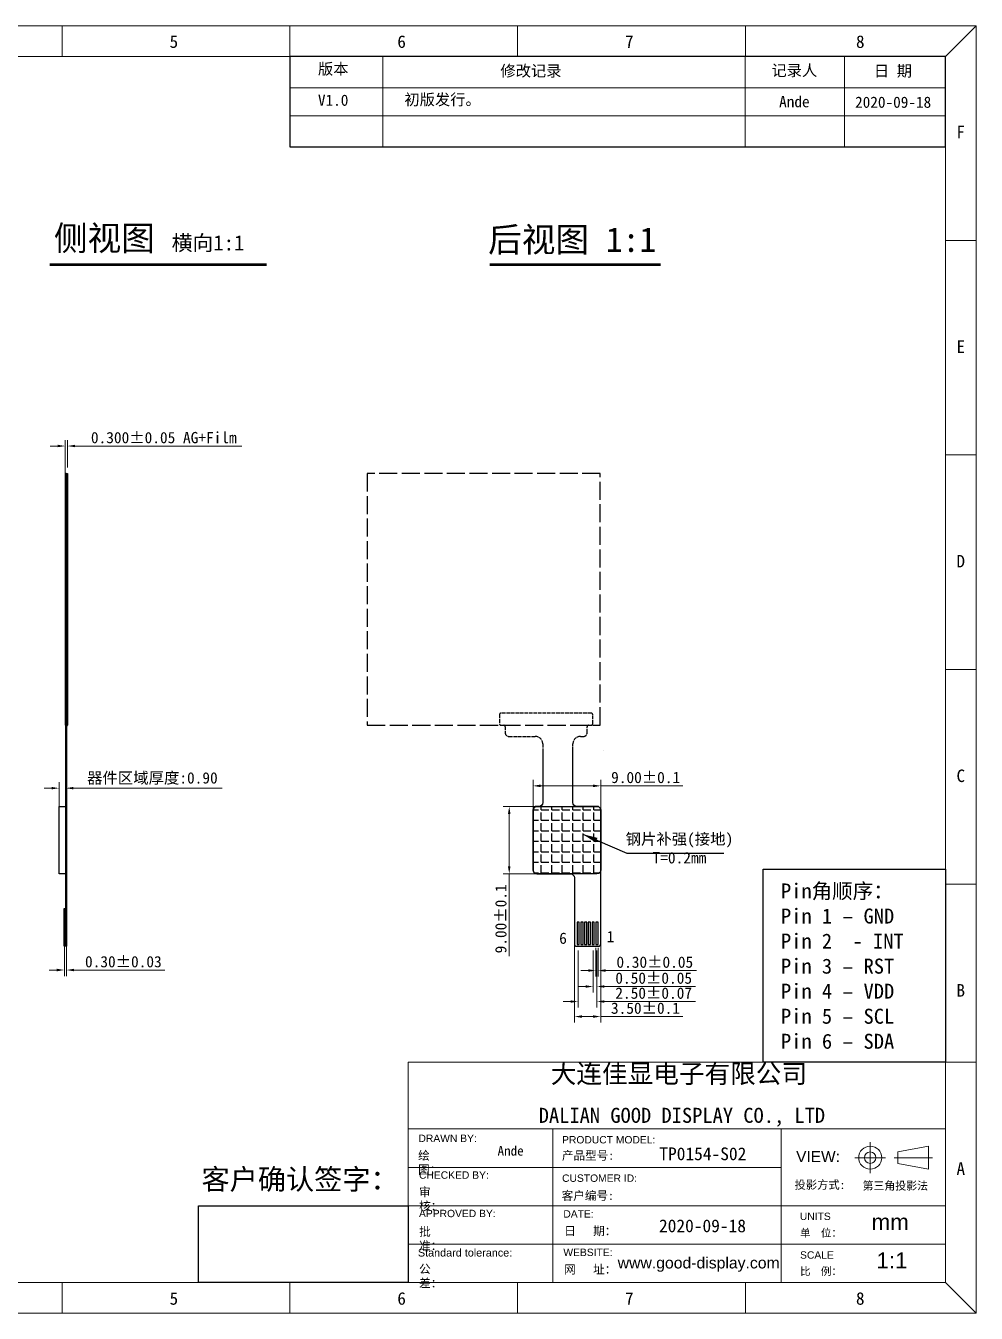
# Model space of a CAD drawing. Header units: millimetres. Extents: x 245 to 9917, y -4466 to 598.
# Drawn here: x 9790.1 to 9916.5, y -4466.3 to -4294.9 of the extents above; entities that cross this region are included whole.
import ezdxf
from ezdxf.enums import TextEntityAlignment as Align

# ---------------------------------------------------------------- set-up
doc = ezdxf.new("R2010")
doc.units = ezdxf.units.MM
doc.header["$LTSCALE"] = 0.2
doc.header["$PDMODE"] = 35
doc.linetypes.add('ACAD_ISO02W100', pattern=[15, 12, -3])
for name, color, linetype in [('AG膜', 200, 'Continuous'), ('DIM', 7, 'Continuous'), ('EMI屏蔽膜', 5, 'Continuous'), ('FILM', 40, 'Continuous'), ('FPC', 5, 'Continuous'), ('LCD', 240, 'Continuous'), ('OCA', 10, 'Continuous'), ('SENSOR', 3, 'Continuous'), ('STIFFENER', 213, 'Continuous')]:
    doc.layers.add(name, color=color, linetype=linetype)
doc.layers.add('Sundenal', color=4, linetype='Continuous', lineweight=20)
doc.layers.add('文字', color=2, linetype='Continuous', lineweight=20)
doc.styles.add('_txtstyle_1.50_0_0', font='simsun.ttc', dxfattribs={"height": 1.5})
doc.styles.add('SimSun_txtstyle_2.00_0_0', font='', dxfattribs={"height": 2})
doc.styles.add('SimSun_txtstyle_2.50_0_0', font='', dxfattribs={"height": 2.5})
doc.styles.get("Standard").update_dxf_attribs({"font": 'isocp2.shx', "bigfont": 'extfont2.shx'})
doc.styles.add('STYLE1', font='arial.ttf')
doc.styles.add('宋体', font='')
doc.styles.get('SimSun_txtstyle_2.00_0_0').set_extended_font_data('SimSun')
doc.styles.get('SimSun_txtstyle_2.50_0_0').set_extended_font_data('SimSun')
doc.styles.get('宋体').set_extended_font_data('SimSun')
doc.dimstyles.new('Sundenal', dxfattribs={"dimtxt": 3.5, "dimasz": 2, "dimexe": 1.5, "dimexo": 0.5, "dimtad": 1, "dimdsep": 46, "dimtxsty": 'Standard', "dimcen": 2.5, "dimadec": 0, "dimazin": 0, "dimtm": 1e-09, "dimtfac": 1, "dimtmove": 0, "dimatfit": 3, "dimfxl": 1, "dimarcsym": 0})
doc.dimstyles.new('Sundenal$0', dxfattribs={"dimtxt": 6, "dimasz": 3, "dimexe": 0.8, "dimexo": 0.8, "dimgap": 0.2, "dimtad": 1, "dimzin": 1, "dimdsep": 46, "dimtxsty": '宋体', "dimcen": 2.5, "dimadec": 0, "dimazin": 0, "dimtfac": 1, "dimtofl": 0, "dimtmove": 0, "dimatfit": 3, "dimfxl": 1, "dimtolj": 1, "dimlwd": 13, "dimlwe": 13, "dimarcsym": 0})

# ---------------------------------------------------------------- blocks, each defined once
blk = doc.blocks.new('*D3')
at = {"layer": 'Defpoints', "color": 0, "transparency": 16777216}
for p in [(9865.91, -4416.81), (9866.21, -4416.81), (9866.21, -4420.64)]:
    blk.add_point(p, dxfattribs=at)
at = {"layer": 'DIM', "color": 0, "lineweight": 13, "transparency": 16777216}
for p, q in [((9865.91, -4417.61), (9865.91, -4421.44)), ((9866.21, -4417.61), (9866.21, -4421.44))]:
    blk.add_line(p, q, dxfattribs=at)
at = {"layer": 'DIM', "color": 0, "lineweight": 18, "transparency": 16777216}
for p, q in [((9864.91, -4420.64), (9863.91, -4420.64)), ((9867.21, -4420.64), (9879.31, -4420.64))]:
    blk.add_line(p, q, dxfattribs=at)
at = {"layer": 'DIM', "color": 0, "transparency": 16777216}
for points in [[(9864.91, -4420.47), (9864.91, -4420.81), (9865.91, -4420.64)], [(9867.21, -4420.47), (9867.21, -4420.81), (9866.21, -4420.64)]]:
    blk.add_solid(points, dxfattribs=at)
at = {"layer": 'DIM', "color": 0, "lineweight": 30, "transparency": 16777216, "insert": (9873.76, -4419.53), "char_height": 1.5, "attachment_point": 5, "style": '宋体'}
blk.add_mtext('\\A1;0.30±0.05', dxfattribs=at)
blk = doc.blocks.new('*D4')
at = {"layer": 'Defpoints', "color": 0, "transparency": 16777216}
for p in [(9865.56, -4417.19), (9866.06, -4417.19), (9866.06, -4422.77)]:
    blk.add_point(p, dxfattribs=at)
at = {"layer": 'DIM', "color": 0, "lineweight": 13, "transparency": 16777216}
for p, q in [((9865.56, -4417.99), (9865.56, -4423.57)), ((9866.06, -4417.99), (9866.06, -4423.57))]:
    blk.add_line(p, q, dxfattribs=at)
at = {"layer": 'DIM', "color": 0, "lineweight": 18, "transparency": 16777216}
for p, q in [((9864.56, -4422.77), (9863.56, -4422.77)), ((9867.06, -4422.77), (9879.16, -4422.77))]:
    blk.add_line(p, q, dxfattribs=at)
at = {"layer": 'DIM', "color": 0, "transparency": 16777216}
for points in [[(9864.56, -4422.6), (9864.56, -4422.93), (9865.56, -4422.77)], [(9867.06, -4422.6), (9867.06, -4422.93), (9866.06, -4422.77)]]:
    blk.add_solid(points, dxfattribs=at)
at = {"layer": 'DIM', "color": 0, "lineweight": 30, "transparency": 16777216, "insert": (9873.61, -4421.66), "char_height": 1.5, "attachment_point": 5, "style": '宋体'}
blk.add_mtext('\\A1;0.50±0.05', dxfattribs=at)
blk = doc.blocks.new('*D5')
at = {"layer": 'Defpoints', "color": 0, "transparency": 16777216}
for p in [(9863.56, -4417.19), (9866.06, -4417.19), (9866.06, -4424.77)]:
    blk.add_point(p, dxfattribs=at)
at = {"layer": 'DIM', "color": 0, "lineweight": 13, "transparency": 16777216}
for p, q in [((9863.56, -4417.99), (9863.56, -4425.57)), ((9866.06, -4417.99), (9866.06, -4425.57))]:
    blk.add_line(p, q, dxfattribs=at)
at = {"layer": 'DIM', "color": 0, "lineweight": 18, "transparency": 16777216}
for p, q in [((9862.56, -4424.77), (9861.56, -4424.77)), ((9867.06, -4424.77), (9879.16, -4424.77))]:
    blk.add_line(p, q, dxfattribs=at)
at = {"layer": 'DIM', "color": 0, "transparency": 16777216}
for points in [[(9862.56, -4424.6), (9862.56, -4424.93), (9863.56, -4424.77)], [(9867.06, -4424.6), (9867.06, -4424.93), (9866.06, -4424.77)]]:
    blk.add_solid(points, dxfattribs=at)
at = {"layer": 'DIM', "color": 0, "lineweight": 30, "transparency": 16777216, "insert": (9873.61, -4423.66), "char_height": 1.5, "attachment_point": 5, "style": '宋体'}
blk.add_mtext('\\A1;2.50±0.07', dxfattribs=at)
blk = doc.blocks.new('*D2')
at = {"layer": 'Defpoints', "color": 0, "transparency": 16777216}
for p in [(9863.06, -4415.96), (9866.56, -4415.96), (9866.56, -4426.77)]:
    blk.add_point(p, dxfattribs=at)
at = {"layer": 'DIM', "color": 0, "lineweight": 13, "transparency": 16777216}
for p, q in [((9863.06, -4416.76), (9863.06, -4427.57)), ((9866.56, -4416.76), (9866.56, -4427.57))]:
    blk.add_line(p, q, dxfattribs=at)
at = {"layer": 'DIM', "color": 0, "lineweight": 18, "transparency": 16777216}
for p, q in [((9864.06, -4426.77), (9865.56, -4426.77)), ((9866.56, -4426.77), (9877.47, -4426.77))]:
    blk.add_line(p, q, dxfattribs=at)
at = {"layer": 'DIM', "color": 0, "transparency": 16777216}
for points in [[(9864.06, -4426.6), (9864.06, -4426.93), (9863.06, -4426.77)], [(9865.56, -4426.6), (9865.56, -4426.93), (9866.56, -4426.77)]]:
    blk.add_solid(points, dxfattribs=at)
at = {"layer": 'DIM', "color": 0, "lineweight": 30, "transparency": 16777216, "insert": (9872.52, -4425.66), "char_height": 1.5, "attachment_point": 5, "style": '宋体'}
blk.add_mtext('\\A1;3.50±0.1', dxfattribs=at)
blk = doc.blocks.new('*D9')
at = {"layer": 'Defpoints', "color": 0, "transparency": 16777216}
for p in [(9866.56, -4396.06), (9857.56, -4401.65), (9866.56, -4401.65)]:
    blk.add_point(p, dxfattribs=at)
at = {"layer": 'DIM', "color": 0, "lineweight": 13, "transparency": 16777216}
for p, q in [((9857.56, -4400.85), (9857.56, -4395.26)), ((9866.56, -4400.85), (9866.56, -4395.26))]:
    blk.add_line(p, q, dxfattribs=at)
at = {"layer": 'DIM', "color": 0, "lineweight": 18, "transparency": 16777216}
for p, q in [((9858.56, -4396.06), (9865.56, -4396.06)), ((9866.56, -4396.06), (9877.51, -4396.06))]:
    blk.add_line(p, q, dxfattribs=at)
at = {"layer": 'DIM', "color": 0, "transparency": 16777216}
for points in [[(9858.56, -4395.89), (9858.56, -4396.23), (9857.56, -4396.06)], [(9865.56, -4395.89), (9865.56, -4396.23), (9866.56, -4396.06)]]:
    blk.add_solid(points, dxfattribs=at)
at = {"layer": 'DIM', "color": 0, "lineweight": 30, "transparency": 16777216, "insert": (9872.54, -4394.95), "char_height": 1.5, "attachment_point": 5, "style": '宋体'}
blk.add_mtext('\\A1;9.00±0.1', dxfattribs=at)
blk = doc.blocks.new('*D10')
at = {"layer": 'Defpoints', "color": 0, "transparency": 16777216}
for p in [(9860.05, -4398.79), (9854.4, -4407.79), (9860.05, -4407.79)]:
    blk.add_point(p, dxfattribs=at)
at = {"layer": 'DIM', "color": 0, "lineweight": 13, "transparency": 16777216}
for p, q in [((9859.25, -4398.79), (9853.6, -4398.79)), ((9859.25, -4407.79), (9853.6, -4407.79))]:
    blk.add_line(p, q, dxfattribs=at)
at = {"layer": 'DIM', "color": 0, "lineweight": 18, "transparency": 16777216}
for p, q in [((9854.4, -4399.79), (9854.4, -4406.79)), ((9854.4, -4407.79), (9854.4, -4418.73))]:
    blk.add_line(p, q, dxfattribs=at)
at = {"layer": 'DIM', "color": 0, "transparency": 16777216}
for points in [[(9854.23, -4399.79), (9854.56, -4399.79), (9854.4, -4398.79)], [(9854.23, -4406.79), (9854.56, -4406.79), (9854.4, -4407.79)]]:
    blk.add_solid(points, dxfattribs=at)
at = {"layer": 'DIM', "color": 0, "lineweight": 30, "transparency": 16777216, "insert": (9853.29, -4413.76), "char_height": 1.5, "attachment_point": 5, "rotation": 90, "style": '宋体'}
blk.add_mtext('\\A1;9.00±0.1', dxfattribs=at)
blk = doc.blocks.new('*D17')
at = {"layer": 'Defpoints', "color": 0, "transparency": 16777216}
for p in [(9795.22, -4416.7), (9795.52, -4416.6), (9795.52, -4420.57)]:
    blk.add_point(p, dxfattribs=at)
at = {"layer": 'DIM', "color": 0, "lineweight": 13, "transparency": 16777216}
for p, q in [((9795.22, -4417.5), (9795.22, -4421.37)), ((9795.52, -4417.4), (9795.52, -4421.37)), ((9794.22, -4420.57), (9793.22, -4420.57)), ((9796.52, -4420.57), (9808.59, -4420.57))]:
    blk.add_line(p, q, dxfattribs=at)
at = {"layer": 'DIM', "color": 0, "transparency": 16777216}
for points in [[(9794.22, -4420.4), (9794.22, -4420.74), (9795.22, -4420.57)], [(9796.52, -4420.4), (9796.52, -4420.74), (9795.52, -4420.57)]]:
    blk.add_solid(points, dxfattribs=at)
at = {"layer": 'DIM', "color": 0, "lineweight": 30, "transparency": 16777216, "insert": (9803.07, -4419.47), "char_height": 1.5, "attachment_point": 5, "style": '宋体'}
blk.add_mtext('\\A1;0.30±0.03', dxfattribs=at)
blk = doc.blocks.new('*D18')
at = {"layer": 'Defpoints', "color": 0, "transparency": 16777216}
for p in [(9795.42, -4396.37), (9795.42, -4398.79), (9794.52, -4400.13)]:
    blk.add_point(p, dxfattribs=at)
at = {"layer": 'DIM', "color": 0, "lineweight": 13, "transparency": 16777216}
for p, q in [((9793.52, -4396.37), (9792.52, -4396.37)), ((9794.52, -4399.33), (9794.52, -4395.57)), ((9795.42, -4397.99), (9795.42, -4395.57)), ((9796.42, -4396.37), (9816.2, -4396.37))]:
    blk.add_line(p, q, dxfattribs=at)
at = {"layer": 'DIM', "color": 0, "transparency": 16777216}
for points in [[(9793.52, -4396.2), (9793.52, -4396.53), (9794.52, -4396.37)], [(9796.42, -4396.2), (9796.42, -4396.53), (9795.42, -4396.37)]]:
    blk.add_solid(points, dxfattribs=at)
at = {"layer": 'DIM', "color": 0, "lineweight": 30, "transparency": 16777216, "insert": (9806.93, -4395.08), "char_height": 1.5, "attachment_point": 5, "style": '宋体'}
blk.add_mtext('\\A1;器件区域厚度:0.90', dxfattribs=at)
blk = doc.blocks.new('*D19')
at = {"layer": 'Defpoints', "color": 0, "transparency": 16777216}
for p in [(9795.64, -4350.83), (9795.34, -4355.33), (9795.64, -4354.49)]:
    blk.add_point(p, dxfattribs=at)
at = {"layer": 'DIM', "color": 0, "lineweight": 13, "transparency": 16777216}
for p, q in [((9794.34, -4350.83), (9793.34, -4350.83)), ((9795.34, -4354.53), (9795.34, -4350.03)), ((9795.64, -4353.69), (9795.64, -4350.03)), ((9796.64, -4350.83), (9818.83, -4350.83))]:
    blk.add_line(p, q, dxfattribs=at)
at = {"layer": 'DIM', "color": 0, "transparency": 16777216}
for points in [[(9794.34, -4350.66), (9794.34, -4350.99), (9795.34, -4350.83)], [(9796.64, -4350.66), (9796.64, -4350.99), (9795.64, -4350.83)]]:
    blk.add_solid(points, dxfattribs=at)
at = {"layer": 'DIM', "color": 0, "lineweight": 30, "transparency": 16777216, "insert": (9808.45, -4349.72), "char_height": 1.5, "attachment_point": 5, "style": '宋体'}
blk.add_mtext('\\A1;0.300±0.05 AG+Film', dxfattribs=at)

msp = doc.modelspace()

# ---------------------------------------------------------------- hatches: boundary and pattern name
at = {"layer": 'DIM', "ltscale": 0.2}
msp.add_hatch(color=256, dxfattribs=at).paths.add_polyline_path([(9795.6416, -4387.9851), (9795.5166, -4387.9851), (9795.5166, -4388.1101, 0.41421356)])
at = {"layer": 'FPC', "ltscale": 0.2}
h = msp.add_hatch(dxfattribs=at)
h.set_pattern_fill('ANGLE', color=256, scale=0.2, style=0)
h.set_pattern_definition([(0, (259.8767, -445.7228), (0, 1.397), [1.016, -0.381]), (90, (259.8767, -445.7228), (-1.397, 9e-17), [1.016, -0.381])])
edge = h.paths.add_edge_path()
edge.add_line((9866.064, -4407.7851), (9858.064, -4407.7851))
edge.add_arc((9858.064, -4407.2851), 0.5, 180, 270, ccw=False)
edge.add_line((9857.564, -4407.2851), (9857.564, -4399.2851))
edge.add_arc((9858.064, -4399.2851), 0.5, 90, 180, ccw=False)
edge.add_line((9858.064, -4398.7851), (9866.064, -4398.7851))
edge.add_arc((9866.064, -4399.2851), 0.5, 0, 90, ccw=False)
edge.add_line((9866.564, -4399.2851), (9866.564, -4407.2851))
edge.add_arc((9866.064, -4407.2851), 0.5, 270, 360, ccw=False)
at = {"layer": 'STIFFENER'}
h = msp.add_hatch(dxfattribs=at)
h.set_pattern_fill('ANSI37', color=4, scale=0.02, style=0)
h.set_pattern_definition([(45, (400.100185, -736.61827), (-0.0449012806, 0.0449012806), []), (135, (400.100185, -736.61827), (-0.0449012806, -0.0449012806), [])])
h.paths.add_polyline_path([(9795.2166, -4412.3851), (9795.4166, -4412.3851), (9795.4166, -4417.3851), (9795.2166, -4417.3851)])

# ---------------------------------------------------------------- linework, layer by layer
at = {"ltscale": 0.2}
msp.add_lwpolyline([(9888.1909, -4407.132), (9912.4344, -4407.132), (9912.4344, -4432.851), (9888.1909, -4432.851)], close=True, dxfattribs=at)
at = {"layer": 'AG膜', "ltscale": 0.2}
msp.add_lwpolyline([(9795.3416, -4387.9851), (9795.4666, -4387.9851), (9795.4666, -4354.4851), (9795.3416, -4354.4851)], close=True, dxfattribs=at)
at = {"layer": 'DIM', "lineweight": 30, "ltscale": 0.2, "const_width": 0.3283}
for points in [[(9793.2624, -4326.6854), (9822.1361, -4326.6854)], [(9851.774, -4326.6854), (9874.5203, -4326.6854)]]:
    msp.add_lwpolyline(points, dxfattribs=at)
at = {"layer": 'DIM', "ltscale": 0.2}
msp.add_arc((9795.5166, -4387.9851), 0.125, 270, 0, dxfattribs=at)
at = {"layer": 'EMI屏蔽膜', "ltscale": 0.2}
msp.add_lwpolyline([(9795.4166, -4387.9851), (9795.5166, -4387.9851), (9795.5166, -4417.3851), (9795.4166, -4417.3851)], close=True, dxfattribs=at)
at = {"layer": 'FILM', "color": 0, "ltscale": 0.2}
msp.add_lwpolyline([(9794.5166, -4398.7851), (9795.4166, -4398.7851), (9795.4166, -4407.7851), (9794.5166, -4407.7851)], close=True, dxfattribs=at)
at = {"layer": 'FPC', "linetype": 'ACAD_ISO02W100', "ltscale": 0.2}
msp.add_lwpolyline([(9862.864, -4391.4051), (9862.864, -4390.4851, -0.41421356), (9863.864, -4389.4851), (9864.2564, -4389.4851, 0.41421356), (9864.7564, -4388.9851), (9864.7564, -4388.1851, -0.41421356), (9864.9564, -4387.9851), (9865.3064, -4387.9851, 0.41421356), (9865.5064, -4387.7851), (9865.5064, -4386.5851, 0.41421356), (9865.3064, -4386.3851), (9853.3064, -4386.3851, 0.41421356), (9853.1064, -4386.5851), (9853.1064, -4387.7851, 0.41421356), (9853.3064, -4387.9851), (9853.6564, -4387.9851, -0.41421356), (9853.8564, -4388.1851), (9853.8564, -4388.9851, 0.41421356), (9854.3564, -4389.4851), (9857.864, -4389.4851, -0.41421356), (9858.864, -4390.4851), (9858.864, -4391.4051)], format="xyb", dxfattribs=at)
at = {"layer": 'FPC', "ltscale": 0.2}
msp.add_lwpolyline([(9858.864, -4391.4051), (9858.864, -4398.2851, -0.41421356), (9858.364, -4398.7851), (9858.114, -4398.7851), (9858.064, -4398.7851, 0.41421356), (9857.564, -4399.2851), (9857.564, -4407.2851, 0.41421356), (9858.064, -4407.7851), (9862.564, -4407.7851, -0.41421356), (9863.064, -4408.2851), (9863.064, -4417.1851, 0.41421356), (9863.264, -4417.3851), (9866.364, -4417.3851, 0.41421356), (9866.564, -4417.1851), (9866.564, -4399.2851, 0.41421356), (9866.064, -4398.7851), (9863.364, -4398.7851, -0.41421356), (9862.864, -4398.2851), (9862.864, -4391.4051)], format="xyb", dxfattribs=at)
msp.add_lwpolyline([(9866.064, -4407.7851), (9858.064, -4407.7851, -0.41421356), (9857.564, -4407.2851), (9857.564, -4399.2851, -0.41421356), (9858.064, -4398.7851), (9866.064, -4398.7851, -0.41421356), (9866.564, -4399.2851), (9866.564, -4407.2851, -0.41421356)], format="xyb", close=True, dxfattribs=at)
for points in [[(9863.414, -4417.1851), (9863.714, -4417.1851), (9863.714, -4414.1851), (9863.414, -4414.1851)], [(9863.914, -4417.1851), (9864.214, -4417.1851), (9864.214, -4414.1851), (9863.914, -4414.1851)], [(9864.414, -4417.1851), (9864.714, -4417.1851), (9864.714, -4414.1851), (9864.414, -4414.1851)], [(9864.914, -4417.1851), (9865.214, -4417.1851), (9865.214, -4414.1851), (9864.914, -4414.1851)], [(9865.414, -4417.1851), (9865.714, -4417.1851), (9865.714, -4414.1851), (9865.414, -4414.1851)], [(9865.914, -4417.1851), (9866.214, -4417.1851), (9866.214, -4414.1851), (9865.914, -4414.1851)]]:
    msp.add_lwpolyline(points, close=True, dxfattribs=at)
at = {"layer": 'LCD'}
msp.add_line((9866.9064, -4391.4051), (9866.9064, -4391.4051), dxfattribs=at)
at = {"layer": 'OCA', "ltscale": 0.2}
msp.add_lwpolyline([(9795.4666, -4354.4851), (9795.5166, -4354.4851), (9795.5166, -4387.9851), (9795.4666, -4387.9851)], close=True, dxfattribs=at)
at = {"layer": 'SENSOR', "ltscale": 0.2}
msp.add_lwpolyline([(9795.5166, -4354.4851), (9795.6416, -4354.4851), (9795.6416, -4387.9851), (9795.5166, -4387.9851)], close=True, dxfattribs=at)
at = {"layer": 'SENSOR', "color": 3, "linetype": 'ACAD_ISO02W100'}
msp.add_lwpolyline([(9866.5064, -4354.4851), (9835.5064, -4354.4851), (9835.5064, -4387.9851), (9866.5064, -4387.9851)], close=True, dxfattribs=at)
at = {"layer": 'STIFFENER', "color": 4}
msp.add_lwpolyline([(9795.2166, -4412.3851), (9795.4166, -4412.3851), (9795.4166, -4417.3851), (9795.2166, -4417.3851)], close=True, dxfattribs=at)
at = {"layer": 'Sundenal', "color": 4}
msp.add_line((9825.2156, -4298.9724), (9825.2156, -4294.8924), dxfattribs=at)
at = {"layer": 'Sundenal', "ltscale": 0.2}
msp.add_line((9912.4344, -4462.1731), (9916.5144, -4466.2531), dxfattribs=at)
at = {"layer": 'Sundenal', "color": 4}
msp.add_lwpolyline([(9673.7449, -4466.2531), (9916.5144, -4466.2531), (9916.5144, -4294.8924), (9673.7449, -4294.8924)], close=True, dxfattribs=at)
for points in [[(9794.9214, -4294.8924), (9794.9214, -4298.9724)], [(9855.5097, -4294.8924), (9855.5097, -4298.9724)], [(9885.8038, -4294.8924), (9885.8038, -4298.9724)], [(9912.4344, -4298.9724), (9916.5144, -4294.8924)], [(9912.4344, -4323.4525), (9916.5144, -4323.4525)], [(9912.4344, -4352.0126), (9916.5144, -4352.0126)], [(9912.4344, -4380.5728), (9916.5144, -4380.5728)], [(9912.4344, -4409.1329), (9916.5144, -4409.1329)], [(9912.4344, -4432.851), (9916.5144, -4432.851)], [(9912.4344, -4441.7235), (9873.4522, -4441.7235), (9840.9599, -4441.7235)], [(9860.2034, -4441.7235), (9860.2034, -4462.1731)], [(9840.9599, -4446.8359), (9873.4522, -4446.8359), (9890.5757, -4446.8359)], [(9912.4344, -4457.0607), (9873.4522, -4457.0607), (9840.9599, -4457.0607)], [(9794.9214, -4462.1731), (9794.9214, -4466.2531)], [(9825.2156, -4462.1731), (9825.2156, -4466.2531)], [(9855.5097, -4462.1731), (9855.5097, -4466.2531)], [(9885.8038, -4462.1731), (9885.8038, -4466.2531)]]:
    msp.add_lwpolyline(points, dxfattribs=at)
at = {"layer": 'Sundenal', "ltscale": 0.2}
for points in [[(9912.4344, -4298.9724), (9677.8249, -4298.9724), (9677.8249, -4462.1731), (9912.4344, -4462.1731)], [(9912.4344, -4432.851), (9840.9599, -4432.851), (9840.9599, -4462.1731), (9912.4344, -4462.1731)]]:
    msp.add_lwpolyline(points, close=True, dxfattribs=at)
at = {"layer": 'Sundenal', "color": 4, "ltscale": 0.5}
for points in [[(9890.5757, -4441.7235), (9890.5757, -4457.0607), (9890.5757, -4462.1731)], [(9902.4103, -4447.5921), (9902.4103, -4443.5022)], [(9900.3654, -4445.5471), (9904.4553, -4445.5471)], [(9910.6942, -4445.5471), (9905.5818, -4445.5471)], [(9840.9599, -4451.9483), (9873.4522, -4451.9483), (9896.9708, -4451.9483), (9912.4344, -4451.9483)]]:
    msp.add_lwpolyline(points, dxfattribs=at)
msp.add_lwpolyline([(9910.183, -4444.0134), (9910.183, -4447.0808), (9906.0931, -4446.314), (9906.0931, -4444.7803)], close=True, dxfattribs=at)
for radius in [1.5337, 0.7669]:
    msp.add_circle((9902.4103, -4445.5471), radius, dxfattribs=at)
at = {"layer": '文字', "lineweight": 30}
msp.add_lwpolyline([(9912.4344, -4298.9724), (9825.2156, -4298.9724), (9825.2156, -4311.0094), (9912.4344, -4311.0094)], close=True, dxfattribs=at)
at = {"layer": '文字'}
for points in [[(9837.595, -4311.0648), (9837.595, -4298.9462)], [(9885.7988, -4311.0094), (9885.7988, -4298.9724)], [(9898.9802, -4311.091), (9898.9802, -4298.9724)], [(9825.2156, -4303.1373), (9912.4344, -4303.1373)], [(9825.2156, -4306.8707), (9912.4344, -4306.8707)], [(9825.2156, -4311.0094), (9912.4344, -4311.0094)]]:
    msp.add_lwpolyline(points, dxfattribs=at)
at = {"layer": '文字', "color": 0, "lineweight": 30}
msp.add_lwpolyline([(9813.0733, -4451.9483), (9840.9599, -4451.9483), (9840.9599, -4462.1731), (9813.0733, -4462.1731)], close=True, dxfattribs=at)

# ---------------------------------------------------------------- texts
at = {"layer": 'DIM', "lineweight": 30, "ltscale": 0.2, "char_height": 3.28289, "attachment_point": 1, "style": '宋体'}
for s, insert, width in [('侧视图 {\\H0.6177x;横向1:1}', (9793.8336, -4321.5209), 28.302551), ('后视图 1:1', (9851.5835, -4321.7089), 22.936769)]:
    msp.add_mtext(s, dxfattribs=dict(at, insert=insert, width=width))
at = {"layer": 'DIM', "lineweight": 30, "char_height": 1.5, "attachment_point": 2, "style": '宋体'}
for s, insert, width in [('钢片补强(接地)\\PT=0.2mm', (9877.0337, -4402.3794), 44.971947), ('6 ', (9861.5524, -4415.5853), 12.818145), ('1 ', (9867.871, -4415.3706), 12.818145)]:
    msp.add_mtext(s, dxfattribs=dict(at, insert=insert, width=width))
at = {"layer": 'DIM', "color": 18, "true_color": 0x000000, "insert": (9890.5424, -4409.0511), "char_height": 2, "width": 24.522612, "attachment_point": 1, "style": 'SimSun_txtstyle_2.00_0_0'}
msp.add_mtext('{\\C1;Pin角顺序：\\PPin 1 – GND\\PPin 2  - INT\\PPin 3 – RST\\PPin 4 – VDD\\PPin 5 – SCL\\PPin 6 – SDA}', dxfattribs=at)
at = {"layer": 'Sundenal', "color": 4, "style": '宋体'}
for s, p in [('5', (9809.7873, -4297.0033)), ('6', (9840.0814, -4297.0033)), ('7', (9870.3755, -4297.0033)), ('8', (9901.0861, -4297.0033)), ('F', (9914.4582, -4309.0392)), ('E', (9914.4582, -4337.5993)), ('D', (9914.4582, -4366.1594)), ('C', (9914.4582, -4394.7196)), ('B', (9914.4582, -4423.2797)), ('A', (9914.4582, -4446.9978)), ('5', (9809.7873, -4464.2841)), ('6', (9840.0814, -4464.2841)), ('7', (9870.3755, -4464.2841)), ('8', (9901.0861, -4464.2841))]:
    msp.add_text(s, height=1.6694, dxfattribs=at).set_placement(p, align=Align.MIDDLE_CENTER)
at = {"layer": 'Sundenal', "color": 4, "true_color": 0x00ffff, "style": '宋体'}
msp.add_text('DALIAN GOOD DISPLAY CO., LTD', height=2, dxfattribs=at).set_placement((9858.319, -4439.912), align=Align.MIDDLE_LEFT)
at = {"layer": 'Sundenal', "color": 4, "ltscale": 0.5, "style": 'STYLE1'}
for s, height, p in [('DRAWN BY:', 0.98046, (9842.3236, -4442.9703)), ('VIEW:', 1.4707, (9892.5612, -4445.3983))]:
    msp.add_text(s, height=height, dxfattribs=at).set_placement(p, align=Align.MIDDLE_LEFT)
at = {"layer": 'Sundenal', "color": 4, "style": 'STYLE1'}
for s, p in [('PRODUCT MODEL:', (9861.424, -4443.1592)), ('CHECKED BY:', (9842.3953, -4447.8611)), ('CUSTOMER ID:', (9861.424, -4448.2716)), ('APPROVED BY:', (9842.3953, -4452.9735))]:
    msp.add_text(s, height=0.980465, dxfattribs=at).set_placement(p, align=Align.MIDDLE_LEFT)
for s, p in [('DATE:', (9861.5944, -4453.5253)), ('WEBSITE:', (9861.5944, -4458.6377))]:
    msp.add_text(s, height=0.98046, dxfattribs=at).set_placement(p)
at = {"layer": 'Sundenal', "color": 4, "ltscale": 0.5, "style": 'STYLE1'}
for s, p in [('UNITS', (9893.0514, -4453.8443)), ('SCALE', (9893.0821, -4458.9912))]:
    msp.add_text(s, height=0.98046, dxfattribs=at).set_placement(p)
at = {"layer": 'Sundenal', "color": 4, "true_color": 0x00ffff}
for s, insert, char_height, width, attachment_point, style in [('大连佳显电子有限公司', (9859.9136, -4433.1129), 2.5, 110.031763, 1, 'SimSun_txtstyle_2.50_0_0'), ('{\\fArial|b0|i0|c0|p34;www.good-display.com}', (9879.5958, -4458.7883), 1.5, 15.275873, 2, '_txtstyle_1.50_0_0')]:
    msp.add_mtext(s, dxfattribs=dict(at, insert=insert, char_height=char_height, width=width, attachment_point=attachment_point, style=style))
at = {"layer": 'Sundenal', "color": 4, "ltscale": 0.5, "attachment_point": 1, "style": 'STYLE1'}
for s, insert, char_height, width in [('{\\fSimSun|b0|i0|c134|p54;绘   图：}', (9842.2795, -4444.6991), 1.130239, 6.311718), ('{\\fNSimSun|b0|i0|c134|p49;投影方式:}', (9892.3402, -4448.6069), 1.101258, 7.514707), ('{\\fSimSun|b0|i0|c134|p54;审   核：}', (9842.4087, -4449.5547), 1.130239, 6.460186), ('{\\fArial|b0|i0|c0|p32;mm}', (9902.5973, -4453.0379), 2.126966, 4.921621), ('{\\fSimSun|b0|i0|c134|p54;批   准：}', (9842.4087, -4454.8347), 1.130239, 6.460596), ('{\\fNSimSun|b0|i0|c134|p49;单  位：}', (9893.0789, -4455.0464), 1.019683, 5.619785), ('1:1', (9903.2354, -4458.1549), 2.12697, 4.102916), ('{\\fSimSun|b0|i0|c134|p54;公    差：  }', (9842.4087, -4459.8096), 1.130239, 7.250293), ('{\\fNSimSun|b0|i0|c134|p49;比  例：}', (9893.0789, -4460.1588), 1.019683, 5.420181)]:
    msp.add_mtext(s, dxfattribs=dict(at, insert=insert, char_height=char_height, width=width))
at = {"layer": 'Sundenal', "color": 4, "attachment_point": 1, "style": 'STYLE1'}
for s, insert, char_height, width in [('{\\fSimSun|b0|i0|c134|p54;产品型号:}', (9861.4055, -4444.6991), 1.130239, 7.810918), ('{\\fSimSun|b0|i0|c134|p54;客户编号:}', (9861.371, -4450.0379), 1.130239, 7.320267), ('{\\fSimSun|b0|i0|c134|p54;日   期：}', (9861.7073, -4454.7417), 1.130239, 7.625753), ('{\\fArial|b0|i0|c0|p34;Standard tolerance: }', (9842.2465, -4457.6745), 1.029483, 12.98906), ('{\\fSimSun|b0|i0|c134|p54;网   址：}', (9861.7073, -4459.8541), 1.130239, 7.625753)]:
    msp.add_mtext(s, dxfattribs=dict(at, insert=insert, char_height=char_height, width=width))
at = {"layer": 'Sundenal', "color": 4, "lineweight": 30, "insert": (9901.3967, -4448.7524), "char_height": 1.06348, "width": 9.611765, "attachment_point": 1, "style": '宋体'}
msp.add_mtext('第三角投影法', dxfattribs=at)
at = {"layer": '文字', "style": '宋体'}
for s, insert, char_height, width, attachment_point in [('版本', (9828.9517, -4299.8898), 1.48888, 4.827519, 1), ('修改记录', (9853.2177, -4300.1484), 1.48888, 9.551486, 1), ('记录人', (9892.3252, -4300.0842), 1.48888, 7.213332, 2), ('日 期', (9905.4302, -4300.1587), 1.48888, 6.578887, 2), ('V1.0', (9828.9517, -4304.0547), 1.48888, 4.827519, 1), ('初版发行。', (9840.454, -4303.9701), 1.48888, 43.226731, 1), ('Ande', (9892.3202, -4304.2491), 1.48888, 7.213332, 2), ('2020-09-18', (9905.4627, -4304.3236), 1.48888, 11.686572, 2), ('TP0154-S02', (9880.1475, -4445.0451), 1.70157, 14.888765, 5), ('2020-09-18', (9880.1029, -4454.6302), 1.70157, 14.888765, 5)]:
    msp.add_mtext(s, dxfattribs=dict(at, insert=insert, char_height=char_height, width=width, attachment_point=attachment_point))
at = {"layer": '文字', "ltscale": 0.5, "insert": (9854.5792, -4443.9977), "char_height": 1.27618, "width": 6.380899, "attachment_point": 2, "style": '宋体'}
msp.add_mtext('{\\fSimSun|b0|i0|c134|p54;Ande}', dxfattribs=at)
at = {"layer": '文字', "color": 0, "insert": (9826.5721, -4450.1178), "char_height": 2.74522, "width": 29.738603, "attachment_point": 8, "style": '宋体'}
msp.add_mtext('客户确认签字：', dxfattribs=at)

# ---------------------------------------------------------------- dimensions: what is measured, and where the dimension line sits
at = {"layer": 'DIM', "lineweight": 30}
for base, p1, p2, text, override, picture, middle in [((9795.6416, -4350.8261), (9795.3416, -4355.3318), (9795.6416, -4354.4851), '<> AG+Film', {"dimtxt": 1.5, "dimasz": 1, "dimgap": 0.3, "dimdec": 3, "dimtol": 1, "dimtp": 0.05, "dimtm": 0.05}, '*D19', (9808.4529, -4350.8261)), ((9795.4166, -4396.3659), (9794.5166, -4400.1281), (9795.4166, -4398.7851), '器件区域厚度:<>', {"dimtxt": 1.5, "dimasz": 1, "dimgap": 0.3, "dimlfac": 1, "dimtol": 0, "dimlim": 0, "dimtp": 0.03, "dimtm": 0.03}, '*D18', (9806.9332, -4396.3659))]:
    dim = msp.add_linear_dim(base=base, p1=p1, p2=p2, text=text, dimstyle='Sundenal$0', override=override, dxfattribs=at)
    dim.commit()
    dim.dimension.update_dxf_attribs({"geometry": picture, "text_midpoint": middle, "dimtype": 160})
for base, p1, p2, override, picture, middle in [((9866.564, -4396.0587), (9857.564, -4401.6503), (9866.564, -4401.6503), {"dimtxt": 1.5, "dimasz": 1, "dimgap": 0.3, "dimtol": 1, "dimtp": 0.1, "dimtm": 0.1, "dimlwd": 18}, '*D9', (9872.5358, -4394.95)), ((9866.564, -4426.7663), (9863.064, -4415.9551), (9866.564, -4415.9551), {"dimtxt": 1.5, "dimasz": 1, "dimgap": 0.3, "dimtol": 1, "dimtp": 0.1, "dimtm": 0.1, "dimlwd": 18}, '*D2', (9872.5191, -4425.6576)), ((9866.064, -4424.7663), (9863.564, -4417.1851), (9866.064, -4417.1851), {"dimtxt": 1.5, "dimasz": 1, "dimgap": 0.3, "dimtol": 1, "dimtp": 0.07, "dimtm": 0.07, "dimlwd": 18}, '*D5', (9873.6098, -4423.6576)), ((9866.064, -4422.7663), (9865.564, -4417.1851), (9866.064, -4417.1851), {"dimtxt": 1.5, "dimasz": 1, "dimgap": 0.3, "dimtol": 1, "dimtp": 0.05, "dimtm": 0.05, "dimlwd": 18}, '*D4', (9873.6098, -4421.6576)), ((9866.214, -4420.6407), (9865.914, -4416.8083), (9866.214, -4416.8083), {"dimtxt": 1.5, "dimasz": 1, "dimgap": 0.3, "dimtol": 1, "dimtp": 0.05, "dimtm": 0.05, "dimlwd": 18}, '*D3', (9873.7598, -4419.532))]:
    dim = msp.add_linear_dim(base=base, p1=p1, p2=p2, dimstyle='Sundenal$0', override=override, dxfattribs=at)
    dim.commit()
    dim.dimension.update_dxf_attribs({"geometry": picture, "text_midpoint": middle})
dim = msp.add_linear_dim(base=(9854.397, -4407.7851), p1=(9860.0507, -4398.7851), p2=(9860.0507, -4407.7851), angle=90, dimstyle='Sundenal$0', override={"dimtxt": 1.5, "dimasz": 1, "dimgap": 0.3, "dimtol": 1, "dimtp": 0.1, "dimtm": 0.1, "dimlwd": 18}, dxfattribs=at)
dim.commit()
dim.dimension.update_dxf_attribs({"geometry": '*D10', "text_midpoint": (9853.2883, -4413.7569)})
dim = msp.add_linear_dim(base=(9795.5166, -4420.5702), p1=(9795.2166, -4416.7044), p2=(9795.5166, -4416.6044), dimstyle='Sundenal$0', override={"dimtxt": 1.5, "dimasz": 1, "dimgap": 0.3, "dimlfac": 1, "dimtol": 1, "dimlim": 0, "dimtp": 0.03, "dimtm": 0.03}, dxfattribs=at)
dim.commit()
dim.dimension.update_dxf_attribs({"geometry": '*D17', "text_midpoint": (9803.0736, -4420.5702), "dimtype": 160})

# ---------------------------------------------------------------- leaders
at = {"layer": 'DIM', "ltscale": 0.2}
msp.add_leader([(9864.1721, -4402.4968), (9870.0478, -4405.0161), (9882.9261, -4405.0161)], dimstyle='Sundenal', override={"dimgap": 0.625, "dimtad": 0, "dimfxl": 0.8}, dxfattribs=at)

doc.saveas('drawing.dxf')
